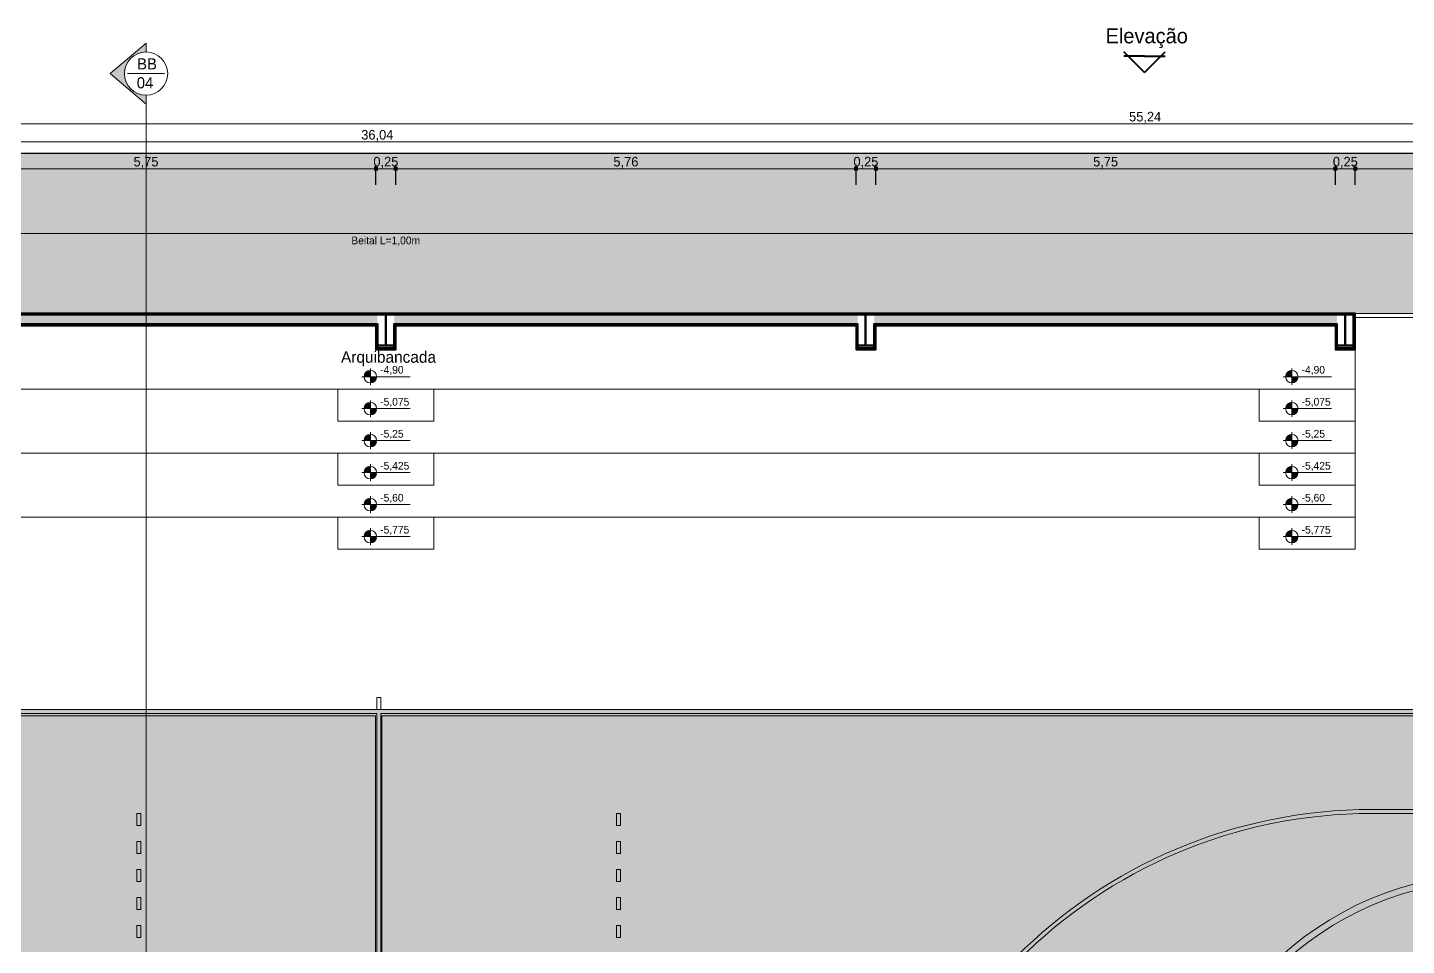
# Model space of a CAD drawing. Header units: millimetres. Extents: x 3006 to 6000, y 1661 to 3774.
# Drawn here: x 3731.64 to 3748.89, y 1877.16 to 1888.64 of the extents above; entities that cross this region are included whole.
import ezdxf

# ---------------------------------------------------------------- set-up
doc = ezdxf.new("R2010")
doc.units = ezdxf.units.MM
doc.header["$LTSCALE"] = 10
doc.linetypes.add('ACAD_ISO03W100', pattern=[30, 12, -18])
for name, color, linetype, lineweight in [('.10', 200, 'Continuous', 9), ('.10 ultra fina', 240, 'Continuous', 5), ('.15', 150, 'Continuous', 15), ('.20', 130, 'Continuous', 20), ('.25', 70, 'Continuous', 25), ('.40', 20, 'Continuous', 40), ('.40 Interno parede', 27, 'Continuous', 40), ('COTAS', 230, 'Continuous', 15), ('MARCAÇÕES', 230, 'Continuous', 15)]:
    doc.layers.add(name, color=color, linetype=linetype, lineweight=lineweight)
doc.layers.add('.20 hachura', color=185, linetype='Continuous')
doc.layers.add('Escrita', color=34, linetype='Continuous')
doc.styles.add('Texto Wilian', font='himalaya.ttf')
doc.dimstyles.new('Cota 1-75 Exter WMJ', dxfattribs={"dimtxt": 0.12, "dimasz": 0.05, "dimexe": 0.05, "dimexo": 0.1, "dimgap": 0.002, "dimtad": 1, "dimzin": 1, "dimtxsty": 'Texto Wilian', "dimblk": 'BOXFILLED', "dimcen": 2.5, "dimclrd": 230, "dimclre": 230, "dimclrt": 104, "dimazin": 0, "dimtfac": 1, "dimtix": 1, "dimtmove": 0, "dimatfit": 3, "dimfxl": 0.3, "dimfxlon": 1, "dimlwd": 20, "dimarcsym": 1})

# ---------------------------------------------------------------- blocks, each defined once
blk = doc.blocks.new('_BoxFilled')
at = {"color": 0, "linetype": 'ByBlock', "lineweight": -2}
blk.add_line((-0.5, 0), (-1, 0), dxfattribs=at)
at = {"color": 0, "linetype": 'ByBlock'}
blk.add_solid([(-0.5, 0.5), (0.5, 0.5), (-0.5, -0.5), (0.5, -0.5)], dxfattribs=at)
blk = doc.blocks.new('*D305')
at = {"layer": 'COTAS', "color": 230, "lineweight": -2, "transparency": 16777216}
for p, q in [((3717.996, 1887.14), (3717.996, 1887.49)), ((3773.238, 1887.14), (3773.238, 1887.49))]:
    blk.add_line(p, q, dxfattribs=at)
at = {"layer": 'COTAS', "color": 230, "linetype": 'Continuous', "lineweight": 20, "transparency": 16777216}
blk.add_line((3773.188, 1887.44), (3718.046, 1887.44), dxfattribs=at)
at = {"layer": 'Defpoints', "color": 0, "transparency": 16777216}
for p in [(3717.996, 1887.44), (3717.996, 1876.927), (3773.238, 1876.927)]:
    blk.add_point(p, dxfattribs=at)
at = {"layer": 'COTAS', "color": 230, "lineweight": 20, "transparency": 16777216, "xscale": 0.05, "yscale": 0.05, "zscale": 0.05, "rotation": 180}
blk.add_blockref('_BoxFilled', (3717.996, 1887.44), dxfattribs=at)
at = {"layer": 'COTAS', "color": 230, "lineweight": 20, "transparency": 16777216, "xscale": 0.05, "yscale": 0.05, "zscale": 0.05}
blk.add_blockref('_BoxFilled', (3773.238, 1887.44), dxfattribs=at)
at = {"layer": 'COTAS', "color": 104, "transparency": 16777216, "insert": (3745.617, 1887.517), "char_height": 0.12, "attachment_point": 5, "style": 'Texto Wilian'}
blk.add_mtext('55,24', dxfattribs=at)
blk = doc.blocks.new('ststrsrtsrt')
at = {"layer": '.10 ultra fina', "color": 240, "lineweight": 5}
for p, q in [((3733.371, 1914.482), (3733.371, 1914.332)), ((3733.421, 1914.482), (3733.371, 1914.482)), ((3733.421, 1914.482), (3733.421, 1914.332)), ((3719.346, 1914.332), (3747.446, 1914.332)), ((3719.346, 1914.332), (3733.371, 1914.332)), ((3733.371, 1914.282), (3719.396, 1914.282)), ((3719.426, 1914.252), (3733.356, 1914.252)), ((3733.356, 1909.782), (3733.356, 1914.252)), ((3733.371, 1908.582), (3733.371, 1914.282)), ((3733.421, 1914.332), (3747.446, 1914.332)), ((3747.396, 1914.282), (3733.421, 1914.282)), ((3733.421, 1908.582), (3733.421, 1914.282)), ((3733.436, 1914.252), (3747.366, 1914.252)), ((3733.436, 1909.782), (3733.436, 1914.252)), ((3747.396, 1913.082), (3745.821, 1913.082)), ((3747.396, 1913.032), (3745.821, 1913.032))]:
    blk.add_line(p, q, dxfattribs=at)
for points in [[(3730.421, 1913.032), (3730.371, 1913.032), (3730.371, 1912.882), (3730.421, 1912.882)], [(3736.371, 1913.032), (3736.421, 1913.032), (3736.421, 1912.882), (3736.371, 1912.882)], [(3730.421, 1912.682), (3730.371, 1912.682), (3730.371, 1912.532), (3730.421, 1912.532)], [(3736.371, 1912.682), (3736.421, 1912.682), (3736.421, 1912.532), (3736.371, 1912.532)], [(3730.421, 1912.332), (3730.371, 1912.332), (3730.371, 1912.182), (3730.421, 1912.182)], [(3736.371, 1912.332), (3736.421, 1912.332), (3736.421, 1912.182), (3736.371, 1912.182)], [(3730.421, 1911.982), (3730.371, 1911.982), (3730.371, 1911.832), (3730.421, 1911.832)], [(3736.371, 1911.982), (3736.421, 1911.982), (3736.421, 1911.832), (3736.371, 1911.832)], [(3730.421, 1911.632), (3730.371, 1911.632), (3730.371, 1911.482), (3730.421, 1911.482)], [(3736.371, 1911.632), (3736.421, 1911.632), (3736.421, 1911.482), (3736.371, 1911.482)]]:
    blk.add_lwpolyline(points, close=True, dxfattribs=at)
for centre, radius, end in [((3745.821, 1906.782), 6.3, 270), ((3745.821, 1906.782), 6.25, 270), ((3747.366, 1908.282), 4, 180), ((3747.366, 1908.282), 3.92, 180)]:
    blk.add_arc(centre, radius, 90, end, dxfattribs=at)
blk = doc.blocks.new('srerrrrr')
at = {"layer": '.25', "lineweight": 25, "true_color": 0xa1a687}
h = blk.add_hatch(color=253, dxfattribs=at)
h.dxf.hatch_style = 1
h.paths.add_polyline_path([(3710.288, 1918.25), (3710.109, 1918.25), (3710.109, 1918.236), (3710.194, 1918.236), (3710.194, 1917.855), (3710.109, 1917.855), (3710.109, 1917.84), (3710.288, 1917.84), (3710.288, 1917.855), (3710.203, 1917.855), (3710.203, 1918.236), (3710.288, 1918.236)])
at = {"layer": '.25', "color": 253, "lineweight": 25, "true_color": 0xa1a687}
for p, q in [((3710.109, 1918.236), (3710.109, 1918.25)), ((3710.109, 1918.25), (3710.288, 1918.25)), ((3710.194, 1918.236), (3710.109, 1918.236)), ((3710.194, 1917.855), (3710.194, 1918.236)), ((3710.288, 1918.236), (3710.203, 1918.236)), ((3710.203, 1918.236), (3710.203, 1917.855)), ((3710.288, 1918.25), (3710.288, 1918.236)), ((3710.109, 1917.84), (3710.109, 1917.855)), ((3710.109, 1917.855), (3710.194, 1917.855)), ((3710.288, 1917.84), (3710.109, 1917.84)), ((3710.203, 1917.855), (3710.288, 1917.855)), ((3710.288, 1917.855), (3710.288, 1917.84))]:
    blk.add_line(p, q, dxfattribs=at)
blk = doc.blocks.new('*D452')
at = {"layer": 'COTAS', "color": 230, "lineweight": -2, "transparency": 16777216}
for p, q in [((3748.245, 1886.677), (3748.245, 1886.927)), ((3754.031, 1886.677), (3754.031, 1886.927))]:
    blk.add_line(p, q, dxfattribs=at)
at = {"layer": 'COTAS', "color": 230, "lineweight": 20, "transparency": 16777216}
blk.add_line((3753.981, 1886.877), (3748.295, 1886.877), dxfattribs=at)
at = {"layer": 'Defpoints', "color": 0, "transparency": 16777216}
for p in [(3748.245, 1886.877), (3748.245, 1886.132), (3754.031, 1886.132)]:
    blk.add_point(p, dxfattribs=at)
at = {"layer": 'COTAS', "color": 230, "lineweight": 20, "transparency": 16777216, "xscale": 0.05, "yscale": 0.05, "zscale": 0.05, "rotation": 180}
blk.add_blockref('_BoxFilled', (3748.245, 1886.877), dxfattribs=at)
at = {"layer": 'COTAS', "color": 230, "lineweight": 20, "transparency": 16777216, "xscale": 0.05, "yscale": 0.05, "zscale": 0.05}
blk.add_blockref('_BoxFilled', (3754.031, 1886.877), dxfattribs=at)
at = {"layer": 'COTAS', "color": 104, "transparency": 16777216, "insert": (3751.138, 1886.954), "char_height": 0.12, "attachment_point": 5, "style": 'Texto Wilian'}
blk.add_mtext('5,79', dxfattribs=at)
blk = doc.blocks.new('*D453')
at = {"layer": 'COTAS', "color": 230, "lineweight": 20, "transparency": 16777216}
for p, q in [((3747.946, 1886.877), (3747.896, 1886.877)), ((3748.245, 1886.877), (3747.996, 1886.877)), ((3748.295, 1886.877), (3748.345, 1886.877))]:
    blk.add_line(p, q, dxfattribs=at)
at = {"layer": 'COTAS', "color": 230, "lineweight": -2, "transparency": 16777216}
for p, q in [((3747.996, 1886.677), (3747.996, 1886.927)), ((3748.245, 1886.677), (3748.245, 1886.927))]:
    blk.add_line(p, q, dxfattribs=at)
at = {"layer": 'Defpoints', "color": 0, "transparency": 16777216}
for p in [(3747.996, 1886.877), (3748.245, 1886.132), (3747.996, 1885.682)]:
    blk.add_point(p, dxfattribs=at)
at = {"layer": 'COTAS', "color": 230, "lineweight": 20, "transparency": 16777216, "xscale": 0.05, "yscale": 0.05, "zscale": 0.05}
blk.add_blockref('_BoxFilled', (3747.996, 1886.877), dxfattribs=at)
at = {"layer": 'COTAS', "color": 230, "lineweight": 20, "transparency": 16777216, "xscale": 0.05, "yscale": 0.05, "zscale": 0.05, "rotation": 180}
blk.add_blockref('_BoxFilled', (3748.245, 1886.877), dxfattribs=at)
at = {"layer": 'COTAS', "color": 104, "transparency": 16777216, "insert": (3748.121, 1886.954), "char_height": 0.12, "attachment_point": 5, "style": 'Texto Wilian'}
blk.add_mtext('0,25', dxfattribs=at)
blk = doc.blocks.new('*D454')
at = {"layer": 'COTAS', "color": 230, "lineweight": -2, "transparency": 16777216}
for p, q in [((3742.25, 1886.677), (3742.25, 1886.927)), ((3747.996, 1886.677), (3747.996, 1886.927))]:
    blk.add_line(p, q, dxfattribs=at)
at = {"layer": 'COTAS', "color": 230, "lineweight": 20, "transparency": 16777216}
blk.add_line((3747.946, 1886.877), (3742.3, 1886.877), dxfattribs=at)
at = {"layer": 'Defpoints', "color": 0, "transparency": 16777216}
for p in [(3742.25, 1886.877), (3742.25, 1885.119), (3747.996, 1885.119)]:
    blk.add_point(p, dxfattribs=at)
at = {"layer": 'COTAS', "color": 230, "lineweight": 20, "transparency": 16777216, "xscale": 0.05, "yscale": 0.05, "zscale": 0.05, "rotation": 180}
blk.add_blockref('_BoxFilled', (3742.25, 1886.877), dxfattribs=at)
at = {"layer": 'COTAS', "color": 230, "lineweight": 20, "transparency": 16777216, "xscale": 0.05, "yscale": 0.05, "zscale": 0.05}
blk.add_blockref('_BoxFilled', (3747.996, 1886.877), dxfattribs=at)
at = {"layer": 'COTAS', "color": 104, "transparency": 16777216, "insert": (3745.123, 1886.954), "char_height": 0.12, "attachment_point": 5, "style": 'Texto Wilian'}
blk.add_mtext('5,75', dxfattribs=at)
blk = doc.blocks.new('*D455')
at = {"layer": 'COTAS', "color": 230, "lineweight": 20, "transparency": 16777216}
for p, q in [((3741.951, 1886.877), (3741.901, 1886.877)), ((3742.25, 1886.877), (3742.001, 1886.877)), ((3742.3, 1886.877), (3742.35, 1886.877))]:
    blk.add_line(p, q, dxfattribs=at)
at = {"layer": 'COTAS', "color": 230, "lineweight": -2, "transparency": 16777216}
for p, q in [((3742.001, 1886.677), (3742.001, 1886.927)), ((3742.25, 1886.677), (3742.25, 1886.927))]:
    blk.add_line(p, q, dxfattribs=at)
at = {"layer": 'Defpoints', "color": 0, "transparency": 16777216}
for p in [(3742.001, 1886.877), (3742.001, 1885.682), (3742.25, 1885.682)]:
    blk.add_point(p, dxfattribs=at)
at = {"layer": 'COTAS', "color": 230, "lineweight": 20, "transparency": 16777216, "xscale": 0.05, "yscale": 0.05, "zscale": 0.05}
blk.add_blockref('_BoxFilled', (3742.001, 1886.877), dxfattribs=at)
at = {"layer": 'COTAS', "color": 230, "lineweight": 20, "transparency": 16777216, "xscale": 0.05, "yscale": 0.05, "zscale": 0.05, "rotation": 180}
blk.add_blockref('_BoxFilled', (3742.25, 1886.877), dxfattribs=at)
at = {"layer": 'COTAS', "color": 104, "transparency": 16777216, "insert": (3742.125, 1886.954), "char_height": 0.12, "attachment_point": 5, "style": 'Texto Wilian'}
blk.add_mtext('0,25', dxfattribs=at)
blk = doc.blocks.new('*D456')
at = {"layer": 'COTAS', "color": 230, "lineweight": -2, "transparency": 16777216}
for p, q in [((3736.245, 1886.677), (3736.245, 1886.927)), ((3742.001, 1886.677), (3742.001, 1886.927))]:
    blk.add_line(p, q, dxfattribs=at)
at = {"layer": 'COTAS', "color": 230, "lineweight": 20, "transparency": 16777216}
blk.add_line((3741.951, 1886.877), (3736.295, 1886.877), dxfattribs=at)
at = {"layer": 'Defpoints', "color": 0, "transparency": 16777216}
for p in [(3736.245, 1886.877), (3736.245, 1885.682), (3742.001, 1885.682)]:
    blk.add_point(p, dxfattribs=at)
at = {"layer": 'COTAS', "color": 230, "lineweight": 20, "transparency": 16777216, "xscale": 0.05, "yscale": 0.05, "zscale": 0.05, "rotation": 180}
blk.add_blockref('_BoxFilled', (3736.245, 1886.877), dxfattribs=at)
at = {"layer": 'COTAS', "color": 230, "lineweight": 20, "transparency": 16777216, "xscale": 0.05, "yscale": 0.05, "zscale": 0.05}
blk.add_blockref('_BoxFilled', (3742.001, 1886.877), dxfattribs=at)
at = {"layer": 'COTAS', "color": 104, "transparency": 16777216, "insert": (3739.123, 1886.954), "char_height": 0.12, "attachment_point": 5, "style": 'Texto Wilian'}
blk.add_mtext('5,76', dxfattribs=at)
blk = doc.blocks.new('*D457')
at = {"layer": 'COTAS', "color": 230, "lineweight": 20, "transparency": 16777216}
for p, q in [((3735.946, 1886.877), (3735.896, 1886.877)), ((3736.245, 1886.877), (3735.996, 1886.877)), ((3736.295, 1886.877), (3736.345, 1886.877))]:
    blk.add_line(p, q, dxfattribs=at)
at = {"layer": 'COTAS', "color": 230, "lineweight": -2, "transparency": 16777216}
for p, q in [((3735.996, 1886.677), (3735.996, 1886.927)), ((3736.245, 1886.677), (3736.245, 1886.927))]:
    blk.add_line(p, q, dxfattribs=at)
at = {"layer": 'Defpoints', "color": 0, "transparency": 16777216}
for p in [(3735.996, 1886.877), (3735.996, 1885.682), (3736.245, 1885.682)]:
    blk.add_point(p, dxfattribs=at)
at = {"layer": 'COTAS', "color": 230, "lineweight": 20, "transparency": 16777216, "xscale": 0.05, "yscale": 0.05, "zscale": 0.05}
blk.add_blockref('_BoxFilled', (3735.996, 1886.877), dxfattribs=at)
at = {"layer": 'COTAS', "color": 230, "lineweight": 20, "transparency": 16777216, "xscale": 0.05, "yscale": 0.05, "zscale": 0.05, "rotation": 180}
blk.add_blockref('_BoxFilled', (3736.245, 1886.877), dxfattribs=at)
at = {"layer": 'COTAS', "color": 104, "transparency": 16777216, "insert": (3736.121, 1886.954), "char_height": 0.12, "attachment_point": 5, "style": 'Texto Wilian'}
blk.add_mtext('0,25', dxfattribs=at)
blk = doc.blocks.new('*D458')
at = {"layer": 'COTAS', "color": 230, "lineweight": -2, "transparency": 16777216}
for p, q in [((3730.245, 1886.677), (3730.245, 1886.927)), ((3735.996, 1886.677), (3735.996, 1886.927))]:
    blk.add_line(p, q, dxfattribs=at)
at = {"layer": 'COTAS', "color": 230, "lineweight": 20, "transparency": 16777216}
blk.add_line((3735.946, 1886.877), (3730.295, 1886.877), dxfattribs=at)
at = {"layer": 'Defpoints', "color": 0, "transparency": 16777216}
for p in [(3730.245, 1886.877), (3730.245, 1885.682), (3735.996, 1885.682)]:
    blk.add_point(p, dxfattribs=at)
at = {"layer": 'COTAS', "color": 230, "lineweight": 20, "transparency": 16777216, "xscale": 0.05, "yscale": 0.05, "zscale": 0.05, "rotation": 180}
blk.add_blockref('_BoxFilled', (3730.245, 1886.877), dxfattribs=at)
at = {"layer": 'COTAS', "color": 230, "lineweight": 20, "transparency": 16777216, "xscale": 0.05, "yscale": 0.05, "zscale": 0.05}
blk.add_blockref('_BoxFilled', (3735.996, 1886.877), dxfattribs=at)
at = {"layer": 'COTAS', "color": 104, "transparency": 16777216, "insert": (3733.121, 1886.954), "char_height": 0.12, "attachment_point": 5, "style": 'Texto Wilian'}
blk.add_mtext('5,75', dxfattribs=at)
blk = doc.blocks.new('*D462')
at = {"layer": 'COTAS', "color": 230, "lineweight": -2, "transparency": 16777216}
for p, q in [((3717.996, 1887.013), (3717.996, 1887.263)), ((3754.031, 1887.013), (3754.031, 1887.263))]:
    blk.add_line(p, q, dxfattribs=at)
at = {"layer": 'COTAS', "color": 230, "lineweight": 20, "transparency": 16777216}
blk.add_line((3753.981, 1887.213), (3718.046, 1887.213), dxfattribs=at)
at = {"layer": 'Defpoints', "color": 0, "transparency": 16777216}
for p in [(3717.996, 1887.213), (3717.996, 1885.068), (3754.031, 1885.068)]:
    blk.add_point(p, dxfattribs=at)
at = {"layer": 'COTAS', "color": 230, "lineweight": 20, "transparency": 16777216, "xscale": 0.05, "yscale": 0.05, "zscale": 0.05, "rotation": 180}
blk.add_blockref('_BoxFilled', (3717.996, 1887.213), dxfattribs=at)
at = {"layer": 'COTAS', "color": 230, "lineweight": 20, "transparency": 16777216, "xscale": 0.05, "yscale": 0.05, "zscale": 0.05}
blk.add_blockref('_BoxFilled', (3754.031, 1887.213), dxfattribs=at)
at = {"layer": 'COTAS', "color": 104, "transparency": 16777216, "insert": (3736.014, 1887.29), "char_height": 0.12, "attachment_point": 5, "style": 'Texto Wilian'}
blk.add_mtext('36,04', dxfattribs=at)

msp = doc.modelspace()

# ---------------------------------------------------------------- hatches: boundary and pattern name
at = {"layer": '.10', "lineweight": 9}
h = msp.add_hatch(color=200, dxfattribs=at)
h.dxf.hatch_style = 1
h.paths.add_polyline_path([(3733.121, 1887.803), (3733.121, 1887.686), (3732.674, 1888.066), (3733.121, 1888.447), (3733.121, 1888.33, 1)])
at = {"layer": '.20 hachura'}
h = msp.add_hatch(dxfattribs=at)
h.set_pattern_fill('AR-HBONE', color=185, scale=0.001)
edge = h.paths.add_edge_path()
edge.add_line((3773.088, 1869.683), (3771.507, 1869.683))
edge.add_arc((3758.223, 1873.958), 13.955, 329.1283, 342.159, ccw=False)
edge.add_line((3770.201, 1866.798), (3770.201, 1865.298))
edge.add_line((3770.201, 1865.298), (3767.105, 1865.298))
edge.add_line((3767.105, 1865.298), (3767.105, 1860.058))
edge.add_line((3767.105, 1860.058), (3755.71, 1860.058))
edge.add_line((3755.71, 1860.058), (3755.71, 1859.458))
edge.add_line((3755.71, 1859.458), (3754.21, 1859.458))
edge.add_line((3754.21, 1859.458), (3754.21, 1860.058))
edge.add_line((3754.21, 1860.058), (3752.138, 1860.058))
edge.add_line((3752.138, 1860.058), (3752.138, 1859.458))
edge.add_line((3752.138, 1859.458), (3750.138, 1859.458))
edge.add_line((3750.138, 1859.458), (3750.138, 1860.058))
edge.add_line((3750.138, 1860.058), (3727.433, 1860.058))
edge.add_line((3727.433, 1860.058), (3727.443, 1859.058))
edge.add_line((3727.443, 1859.058), (3720.188, 1859.058))
edge.add_line((3720.188, 1859.058), (3720.188, 1860.058))
edge.add_line((3720.188, 1860.058), (3717.996, 1860.058))
edge.add_line((3717.996, 1860.058), (3717.996, 1872.563))
edge.add_line((3717.996, 1872.563), (3715.996, 1872.539))
edge.add_line((3715.996, 1872.539), (3715.996, 1858.058))
edge.add_line((3715.996, 1858.058), (3769.105, 1858.058))
edge.add_line((3769.105, 1858.058), (3769.105, 1860.481))
edge.add_arc((3761.305, 1872.563), 14.381, 302.8462, 374.3372)
edge.add_arc((3761.305, 1872.563), 14.381, 14.3372, 57.1538)
edge.add_line((3769.105, 1884.645), (3769.105, 1887.068))
edge.add_line((3769.105, 1887.068), (3715.996, 1887.068))
edge.add_line((3715.996, 1887.068), (3715.996, 1872.539))
edge.add_line((3715.996, 1872.539), (3717.996, 1872.563))
edge.add_line((3717.996, 1872.563), (3717.996, 1885.068))
edge.add_line((3717.996, 1885.068), (3720.188, 1885.068))
edge.add_line((3720.188, 1885.068), (3720.188, 1886.068))
edge.add_line((3720.188, 1886.068), (3728.638, 1886.068))
edge.add_line((3728.638, 1886.068), (3728.638, 1885.068))
edge.add_line((3728.638, 1885.068), (3750.138, 1885.068))
edge.add_line((3750.138, 1885.068), (3750.138, 1885.668))
edge.add_line((3750.138, 1885.668), (3752.138, 1885.668))
edge.add_line((3752.138, 1885.668), (3752.138, 1885.068))
edge.add_line((3752.138, 1885.068), (3754.21, 1885.068))
edge.add_line((3754.21, 1885.068), (3754.21, 1885.668))
edge.add_line((3754.21, 1885.668), (3755.71, 1885.668))
edge.add_line((3755.71, 1885.668), (3755.71, 1885.068))
edge.add_line((3755.71, 1885.068), (3767.105, 1885.068))
edge.add_line((3767.105, 1885.068), (3767.105, 1879.828))
edge.add_line((3767.105, 1879.828), (3770.201, 1879.828))
edge.add_line((3770.201, 1879.828), (3770.201, 1878.328))
edge.add_arc((3758.542, 1871.312), 13.607, 17.6737, 31.0389, ccw=False)
edge.add_line((3771.507, 1875.443), (3773.088, 1875.443))
edge.add_line((3773.088, 1875.443), (3773.088, 1875.863))
edge.add_line((3773.088, 1875.863), (3773.238, 1875.863))
edge.add_line((3773.238, 1875.863), (3773.238, 1869.263))
edge.add_line((3773.238, 1869.263), (3773.088, 1869.263))
edge.add_line((3773.088, 1869.263), (3773.088, 1869.683))
h = msp.add_hatch(color=185, dxfattribs=at)
h.dxf.hatch_style = 1
h.paths.add_polyline_path([(3742.23, 1885.048), (3742.23, 1884.938), (3748.016, 1884.938), (3748.016, 1885.048)])
h.paths.add_polyline_path([(3736.225, 1885.048), (3736.225, 1884.938), (3742.021, 1884.938), (3742.021, 1885.048)])
h.paths.add_polyline_path([(3730.225, 1885.048), (3730.225, 1884.938), (3736.016, 1884.938), (3736.016, 1885.048)])
h.paths.add_polyline_path([(3724.225, 1885.048), (3724.225, 1884.938), (3730.016, 1884.938), (3730.016, 1885.048)])
at = {"layer": '.20 hachura', "true_color": 0xddb3d4, "transparency": 33554534}
h = msp.add_hatch(color=254, dxfattribs=at)
h.dxf.hatch_style = 1
h.paths.add_polyline_path([(3721.981, 1880.113), (3750.081, 1880.113), (3750.081, 1865.013), (3721.981, 1865.013)])
at = {"layer": 'MARCAÇÕES'}
h = msp.add_hatch(color=256, dxfattribs=at)
h.paths.add_polyline_path([(3735.927, 1884.354, 0.414214), (3735.849, 1884.276), (3735.927, 1884.276)])
h.paths.add_polyline_path([(3736.006, 1884.276), (3735.927, 1884.276), (3735.927, 1884.197, 0.414214)])
h = msp.add_hatch(color=256, dxfattribs=at)
h.paths.add_polyline_path([(3747.452, 1884.354, 0.414214), (3747.373, 1884.276), (3747.452, 1884.276)])
h.paths.add_polyline_path([(3747.531, 1884.276), (3747.452, 1884.276), (3747.452, 1884.197, 0.414214)])
h = msp.add_hatch(color=256, dxfattribs=at)
h.paths.add_polyline_path([(3735.927, 1883.954, 0.414214), (3735.849, 1883.876), (3735.927, 1883.876)])
h.paths.add_polyline_path([(3736.006, 1883.876), (3735.927, 1883.876), (3735.927, 1883.797, 0.414214)])
h = msp.add_hatch(color=256, dxfattribs=at)
h.paths.add_polyline_path([(3747.452, 1883.954, 0.414214), (3747.373, 1883.876), (3747.452, 1883.876)])
h.paths.add_polyline_path([(3747.531, 1883.876), (3747.452, 1883.876), (3747.452, 1883.797, 0.414214)])
h = msp.add_hatch(color=256, dxfattribs=at)
h.paths.add_polyline_path([(3735.927, 1883.554, 0.414214), (3735.849, 1883.476), (3735.927, 1883.476)])
h.paths.add_polyline_path([(3736.006, 1883.476), (3735.927, 1883.476), (3735.927, 1883.397, 0.414214)])
h = msp.add_hatch(color=256, dxfattribs=at)
h.paths.add_polyline_path([(3747.452, 1883.554, 0.414214), (3747.373, 1883.476), (3747.452, 1883.476)])
h.paths.add_polyline_path([(3747.531, 1883.476), (3747.452, 1883.476), (3747.452, 1883.397, 0.414214)])
h = msp.add_hatch(color=256, dxfattribs=at)
h.paths.add_polyline_path([(3735.927, 1883.154, 0.414214), (3735.849, 1883.076), (3735.927, 1883.076)])
h.paths.add_polyline_path([(3736.006, 1883.076), (3735.927, 1883.076), (3735.927, 1882.997, 0.414214)])
h = msp.add_hatch(color=256, dxfattribs=at)
h.paths.add_polyline_path([(3747.452, 1883.154, 0.414214), (3747.373, 1883.076), (3747.452, 1883.076)])
h.paths.add_polyline_path([(3747.531, 1883.076), (3747.452, 1883.076), (3747.452, 1882.997, 0.414214)])
h = msp.add_hatch(color=256, dxfattribs=at)
h.paths.add_polyline_path([(3735.927, 1882.754, 0.414214), (3735.849, 1882.676), (3735.927, 1882.676)])
h.paths.add_polyline_path([(3736.006, 1882.676), (3735.927, 1882.676), (3735.927, 1882.597, 0.414214)])
h = msp.add_hatch(color=256, dxfattribs=at)
h.paths.add_polyline_path([(3747.452, 1882.754, 0.414214), (3747.373, 1882.676), (3747.452, 1882.676)])
h.paths.add_polyline_path([(3747.531, 1882.676), (3747.452, 1882.676), (3747.452, 1882.597, 0.414214)])
h = msp.add_hatch(color=256, dxfattribs=at)
h.paths.add_polyline_path([(3735.927, 1882.354, 0.414214), (3735.849, 1882.276), (3735.927, 1882.276)])
h.paths.add_polyline_path([(3736.006, 1882.276), (3735.927, 1882.276), (3735.927, 1882.197, 0.414214)])
h = msp.add_hatch(color=256, dxfattribs=at)
h.paths.add_polyline_path([(3747.452, 1882.354, 0.414214), (3747.373, 1882.276), (3747.452, 1882.276)])
h.paths.add_polyline_path([(3747.531, 1882.276), (3747.452, 1882.276), (3747.452, 1882.197, 0.414214)])

# ---------------------------------------------------------------- linework, layer by layer
at = {"layer": '.10', "color": 200, "lineweight": 9}
for p, q in [((3732.674, 1888.066), (3733.121, 1888.447)), ((3733.121, 1888.447), (3733.121, 1888.33)), ((3732.674, 1888.066), (3733.121, 1887.686)), ((3733.353, 1888.066), (3732.889, 1888.066)), ((3733.121, 1887.803), (3733.121, 1887.686))]:
    msp.add_line(p, q, dxfattribs=at)
at = {"layer": '.10', "color": 200, "linetype": 'ACAD_ISO03W100', "lineweight": 9, "ltscale": 0.1}
for p, q in [((3733.121, 1857.872), (3733.121, 1887.686)), ((3733.121, 1887.686), (3733.121, 1857.872))]:
    msp.add_line(p, q, dxfattribs=at)
at = {"layer": '.10'}
for p, q in [((3748.245, 1884.618), (3748.245, 1882.518)), ((3748.245, 1884.118), (3723.996, 1884.118)), ((3735.521, 1884.118), (3735.521, 1883.718)), ((3736.721, 1883.718), (3736.721, 1884.118)), ((3747.045, 1884.118), (3747.045, 1883.718)), ((3735.521, 1883.718), (3736.721, 1883.718)), ((3747.045, 1883.718), (3748.245, 1883.718)), ((3748.245, 1883.318), (3723.996, 1883.318)), ((3735.521, 1883.318), (3735.521, 1882.918)), ((3736.721, 1882.918), (3736.721, 1883.318)), ((3747.045, 1883.318), (3747.045, 1882.918)), ((3735.521, 1882.918), (3736.721, 1882.918)), ((3747.045, 1882.918), (3748.245, 1882.918)), ((3748.245, 1882.518), (3723.996, 1882.518)), ((3735.521, 1882.518), (3735.521, 1882.118)), ((3736.721, 1882.518), (3736.721, 1882.118)), ((3747.045, 1882.518), (3747.045, 1882.118)), ((3748.245, 1882.518), (3748.245, 1882.118)), ((3735.521, 1882.118), (3736.721, 1882.118)), ((3747.045, 1882.118), (3748.245, 1882.118))]:
    msp.add_line(p, q, dxfattribs=at)
at = {"layer": '.10', "color": 200, "lineweight": 9}
msp.add_circle((3733.121, 1888.066), 0.271, dxfattribs=at)
at = {"layer": '.15', "color": 150, "lineweight": 15}
msp.add_lwpolyline([(3716.996, 1886.068), (3755.21, 1886.068), (3755.21, 1859.058), (3716.996, 1859.058)], close=True, dxfattribs=at)
at = {"layer": '.20', "color": 130, "lineweight": 20}
for p, q in [((3750.238, 1885.068), (3748.245, 1885.068)), ((3750.238, 1885.018), (3748.245, 1885.018))]:
    msp.add_line(p, q, dxfattribs=at)
at = {"layer": '.20 hachura', "color": 185}
msp.add_lwpolyline([(3769.105, 1884.645), (3769.105, 1887.068), (3715.996, 1887.068)], dxfattribs=at)
at = {"layer": '.40', "ltscale": 10}
for p, q in [((3745.608, 1888.079), (3745.349, 1888.337)), ((3745.608, 1888.286), (3745.349, 1888.286)), ((3745.608, 1888.079), (3745.866, 1888.337)), ((3745.608, 1888.286), (3745.866, 1888.286))]:
    msp.add_line(p, q, dxfattribs=at)
at = {"layer": '.40'}
msp.add_lwpolyline([(3730.245, 1884.918), (3735.996, 1884.918), (3735.996, 1884.618), (3736.121, 1884.618), (3736.245, 1884.618), (3736.245, 1884.918), (3742.001, 1884.918), (3742.001, 1884.618), (3742.125, 1884.618), (3742.25, 1884.618), (3742.25, 1884.918), (3747.996, 1884.918), (3747.996, 1884.618), (3748.121, 1884.618), (3748.245, 1884.618), (3748.245, 1884.918), (3748.245, 1885.068), (3723.996, 1885.068)], dxfattribs=at)
at = {"layer": '.40 Interno parede', "color": 27}
msp.add_lwpolyline([(3730.225, 1884.938), (3736.016, 1884.938), (3736.016, 1884.638), (3736.121, 1884.638), (3736.225, 1884.638), (3736.225, 1884.938), (3742.021, 1884.938), (3742.021, 1884.638), (3742.125, 1884.638), (3742.23, 1884.638), (3742.23, 1884.938), (3748.016, 1884.938), (3748.016, 1884.638), (3748.121, 1884.638), (3748.225, 1884.638), (3748.225, 1884.938), (3748.225, 1885.048), (3724.016, 1885.048)], dxfattribs=at)
at = {"layer": 'MARCAÇÕES'}
for p, q in [((3736.425, 1884.276), (3735.821, 1884.276)), ((3735.927, 1884.38), (3735.927, 1884.172)), ((3747.949, 1884.276), (3747.345, 1884.276)), ((3747.452, 1884.38), (3747.452, 1884.172)), ((3736.425, 1883.876), (3735.821, 1883.876)), ((3735.927, 1883.98), (3735.927, 1883.772)), ((3747.949, 1883.876), (3747.345, 1883.876)), ((3747.452, 1883.98), (3747.452, 1883.772)), ((3735.927, 1883.58), (3735.927, 1883.372)), ((3747.452, 1883.58), (3747.452, 1883.372)), ((3736.425, 1883.476), (3735.821, 1883.476)), ((3747.949, 1883.476), (3747.345, 1883.476)), ((3735.927, 1883.18), (3735.927, 1882.972)), ((3747.452, 1883.18), (3747.452, 1882.972)), ((3736.425, 1883.076), (3735.821, 1883.076)), ((3747.949, 1883.076), (3747.345, 1883.076)), ((3736.425, 1882.676), (3735.821, 1882.676)), ((3735.927, 1882.78), (3735.927, 1882.572)), ((3747.949, 1882.676), (3747.345, 1882.676)), ((3747.452, 1882.78), (3747.452, 1882.572)), ((3735.927, 1882.38), (3735.927, 1882.172)), ((3747.452, 1882.38), (3747.452, 1882.172)), ((3736.425, 1882.276), (3735.821, 1882.276)), ((3747.949, 1882.276), (3747.345, 1882.276))]:
    msp.add_line(p, q, dxfattribs=at)
for centre in [(3735.927, 1884.276), (3747.452, 1884.276), (3735.927, 1883.876), (3747.452, 1883.876), (3735.927, 1883.476), (3747.452, 1883.476), (3735.927, 1883.076), (3747.452, 1883.076), (3735.927, 1882.676), (3747.452, 1882.676), (3735.927, 1882.276), (3747.452, 1882.276)]:
    msp.add_circle(centre, 0.0788, dxfattribs=at)

# ---------------------------------------------------------------- block references
at = {"layer": '.10'}
msp.add_blockref('ststrsrtsrt', (2.635, -34.219), dxfattribs=at)
at = {"layer": '.25', "color": 70, "lineweight": 25}
for p in [(25.922, -33.182), (31.922, -33.182), (37.922, -33.182)]:
    msp.add_blockref('srerrrrr', p, dxfattribs=at)

# ---------------------------------------------------------------- texts
at = {"layer": 'Escrita', "style": 'Texto Wilian'}
for s, insert, char_height, width, attachment_point in [('{\\C34;Elevação}', (3745.122, 1888.632), 0.1872, 4.54985, 1), ('{\\C34;BB}', (3733.258, 1888.258), 0.1393, 3.38495, 3), ('{\\C34;04}', (3733.213, 1888.021), 0.1393, 3.38495, 3), ('{\\C34;Beital L=1,00m}', (3735.689, 1885.914), 0.096, 3.49988, 7), ('{\\C34;Arquibancada }', (3735.56, 1884.594), 0.144, 3.49988, 1), ('{\\C34;-4,90}', (3736.05, 1884.41), 0.096, 3.49988, 1), ('{\\C34;-4,90}', (3747.574, 1884.41), 0.096, 3.49988, 1), ('{\\C34;-5,075}', (3736.05, 1884.01), 0.096, 3.49988, 1), ('{\\C34;-5,075}', (3747.574, 1884.01), 0.096, 3.49988, 1), ('{\\C34;-5,25}', (3736.05, 1883.61), 0.096, 3.49988, 1), ('{\\C34;-5,25}', (3747.574, 1883.61), 0.096, 3.49988, 1), ('{\\C34;-5,425}', (3736.05, 1883.21), 0.096, 3.49988, 1), ('{\\C34;-5,425}', (3747.574, 1883.21), 0.096, 3.49988, 1), ('{\\C34;-5,60}', (3736.05, 1882.81), 0.096, 3.49988, 1), ('{\\C34;-5,60}', (3747.574, 1882.81), 0.096, 3.49988, 1), ('{\\C34;-5,775}', (3736.05, 1882.41), 0.096, 3.49988, 1), ('{\\C34;-5,775}', (3747.574, 1882.41), 0.096, 3.49988, 1)]:
    msp.add_mtext(s, dxfattribs=dict(at, insert=insert, char_height=char_height, width=width, attachment_point=attachment_point))

# ---------------------------------------------------------------- dimensions: what is measured, and where the dimension line sits
at = {"layer": 'COTAS'}
dim = msp.add_linear_dim(base=(3717.996, 1887.44), p1=(3773.238, 1876.927), p2=(3717.996, 1876.927), dimstyle='Cota 1-75 Exter WMJ', dxfattribs=at)
dim.commit()
dim.dimension.update_dxf_attribs({"geometry": '*D305', "text_midpoint": (3745.617, 1887.517)})
for base, p1, p2, override, picture, middle in [((3717.996342746, 1887.213324314), (3754.031342746, 1885.067951186), (3717.996342746, 1885.067951186), {"dimfxl": 0.2}, '*D462', (3736.013842746, 1887.290049825)), ((3730.245, 1886.877), (3735.996, 1885.682), (3730.245, 1885.682), {"dimtmove": 1, "dimfxl": 0.2}, '*D458', (3733.121, 1886.954)), ((3735.996, 1886.877), (3736.245, 1885.682), (3735.996, 1885.682), {"dimtmove": 1, "dimfxl": 0.2}, '*D457', (3736.121, 1886.954)), ((3736.245, 1886.877), (3742.001, 1885.682), (3736.245, 1885.682), {"dimtmove": 1, "dimfxl": 0.2}, '*D456', (3739.123, 1886.954)), ((3742.001, 1886.877), (3742.25, 1885.682), (3742.001, 1885.682), {"dimtmove": 1, "dimfxl": 0.2}, '*D455', (3742.125, 1886.954)), ((3742.25, 1886.877), (3747.996, 1885.119), (3742.25, 1885.119), {"dimtmove": 1, "dimfxl": 0.2}, '*D454', (3745.123, 1886.954)), ((3747.996, 1886.877), (3748.245, 1886.132), (3747.996, 1885.682), {"dimtmove": 1, "dimfxl": 0.2}, '*D453', (3748.121, 1886.954)), ((3748.245, 1886.877), (3754.031, 1886.132), (3748.245, 1886.132), {"dimfxl": 0.2}, '*D452', (3751.138, 1886.954))]:
    dim = msp.add_linear_dim(base=base, p1=p1, p2=p2, dimstyle='Cota 1-75 Exter WMJ', override=override, dxfattribs=at)
    dim.commit()
    dim.dimension.update_dxf_attribs({"geometry": picture, "text_midpoint": middle})

doc.saveas('drawing.dxf')
